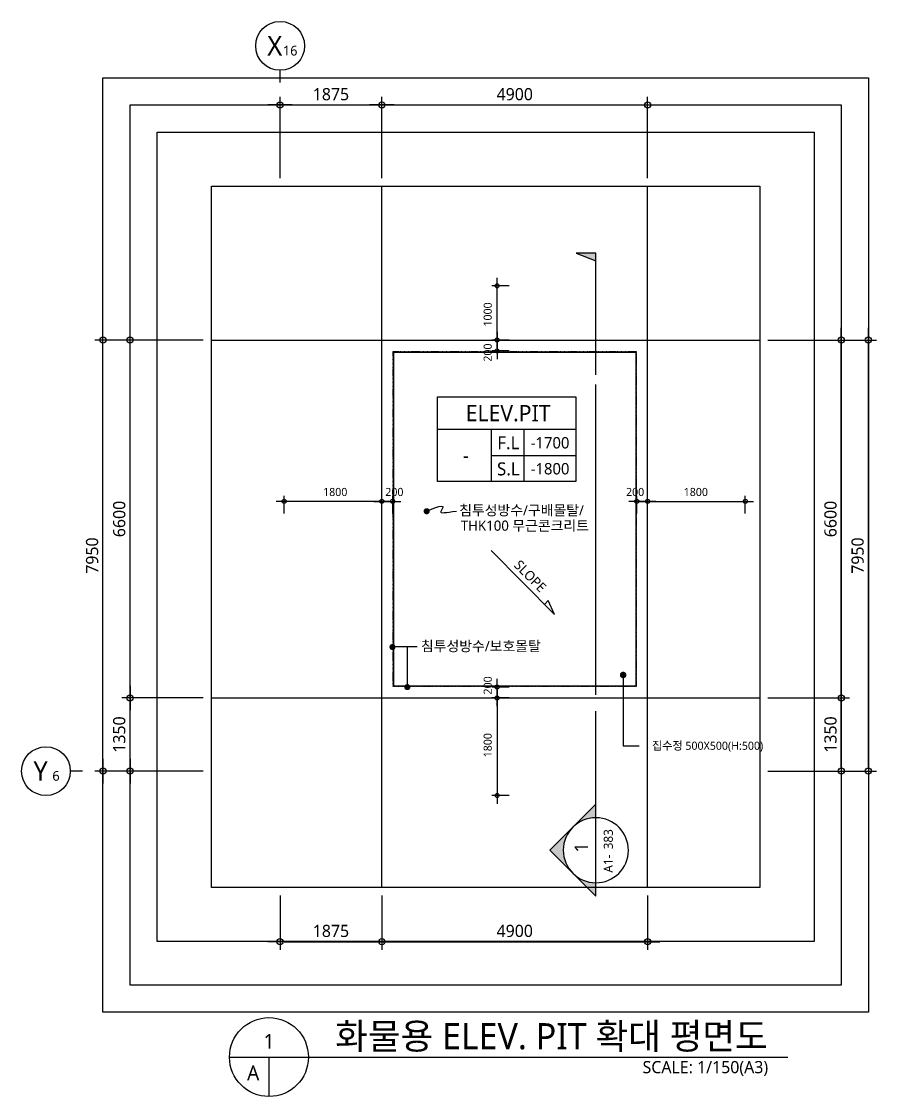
# Model space of a CAD drawing. Header units: millimetres. Extents: x -41190 to 206278, y 985 to 58902.
# Drawn here: x 3077 to 18837, y 21871 to 41696 of the extents above; entities that cross this region are included whole.
import ezdxf
from ezdxf.enums import TextEntityAlignment as Align

# ---------------------------------------------------------------- set-up
doc = ezdxf.new("R2010")
doc.units = ezdxf.units.MM
doc.header["$LTSCALE"] = 100
doc.header["$MEASUREMENT"] = 0
doc.header["$PDSIZE"] = -10
doc.linetypes.add('CEN', pattern=[62, 60, -1, 0, -1])
doc.linetypes.add('HID', pattern=[2.5, 1.5, -1])
doc.layers.get('0').update_dxf_attribs({"linetype": 'CONTINUOUS'})
doc.layers.get('Defpoints').update_dxf_attribs({"color": 171, "linetype": 'CONTINUOUS'})
for name, color, linetype in [('CEN(ST)', 1, 'CEN'), ('FIN', 8, 'CONTINUOUS'), ('HAT-252', 252, 'CONTINUOUS'), ('LED', 7, 'CONTINUOUS'), ('NDIM', 7, 'CONTINUOUS'), ('SYM', 7, 'CONTINUOUS'), ('SYM(AXIS)', 7, 'CONTINUOUS'), ('TEXT', 3, 'CONTINUOUS'), ('TEXT(AXIS)', 2, 'CONTINUOUS'), ('TEXT(MIN)', 7, 'CONTINUOUS'), ('TEXT(노트)', 7, 'CONTINUOUS'), ('TEXT(실명)', 3, 'CONTINUOUS'), ('TEXT-기입', 6, 'CONTINUOUS'), ('TITLE', 7, 'CONTINUOUS')]:
    doc.layers.add(name, color=color, linetype=linetype)
doc.styles.add('CGS', font='cgse', dxfattribs={"bigfont": 'cgs'})
doc.styles.add('나눔바른고딕', font='NanumBarunGothic.ttf')
doc.dimstyles.new('NDIM 1200', dxfattribs={"dimscale": 75, "dimtxt": 3, "dimasz": 1, "dimexe": 2, "dimexo": 2, "dimgap": 1, "dimtad": 1, "dimdec": 0, "dimdsep": 46, "dimtxsty": 'CGS', "dimblk": 'DOT0', "dimcen": 1, "dimdle": 8, "dimclrd": 256, "dimclre": 256, "dimclrt": 256, "dimadec": 0, "dimazin": 0, "dimtfac": 1, "dimtdec": 0, "dimtix": 1, "dimtmove": 2, "dimatfit": 3, "dimldrblk": 'DOT0', "dimfxl": 1, "dimtolj": 1, "dimtzin": 0, "dimlwd": -1, "dimlwe": -1, "dimarcsym": 0})

# ---------------------------------------------------------------- blocks, each defined once
blk = doc.blocks.new('A$C2F20087E')
at = {"layer": 'SYM(AXIS)'}
blk.add_line((600, 0), (600, 300), dxfattribs=at)
blk.add_circle((600, 900), 600, dxfattribs=at)
blk = doc.blocks.new('DOT0')
blk.add_line((-3, 0), (3, 0))
at = {"color": 6}
blk.add_circle((0, 0), 0.75, dxfattribs=at)
blk = doc.blocks.new('*D20')
at = {"layer": 'Defpoints', "color": 0, "ltscale": 0.4, "transparency": 16777216}
for p in [(5077, 35821), (6577, 35821), (6577, 29221)]:
    blk.add_point(p, dxfattribs=at)
at = {"layer": 'NDIM', "ltscale": 0.4, "transparency": 16777216}
for p, q in [((6427, 35821), (4927, 35821)), ((5077, 29296), (5077, 35746)), ((6427, 29221), (4927, 29221))]:
    blk.add_line(p, q, dxfattribs=at)
at = {"layer": 'NDIM', "ltscale": 0.4, "transparency": 16777216, "xscale": 75, "yscale": 75, "zscale": 75}
for p, rotation in [((5077, 35821), 90), ((5077, 29221), 270)]:
    blk.add_blockref('DOT0', p, dxfattribs=dict(at, rotation=rotation))
at = {"layer": 'NDIM', "ltscale": 0.4, "transparency": 16777216, "insert": (4879, 32521), "char_height": 225, "attachment_point": 5, "rotation": 90, "style": '나눔바른고딕'}
blk.add_mtext('\\A1;6600', dxfattribs=at)
blk = doc.blocks.new('*D21')
at = {"layer": 'Defpoints', "color": 0, "ltscale": 0.4, "transparency": 16777216}
for p in [(5077, 29221), (6577, 29221), (6577, 27871)]:
    blk.add_point(p, dxfattribs=at)
at = {"layer": 'NDIM', "ltscale": 0.4, "transparency": 16777216}
for p, q in [((6427, 29221), (4927, 29221)), ((5077, 27946), (5077, 29146)), ((6427, 27871), (4927, 27871))]:
    blk.add_line(p, q, dxfattribs=at)
at = {"layer": 'NDIM', "ltscale": 0.4, "transparency": 16777216, "xscale": 75, "yscale": 75, "zscale": 75}
for p, rotation in [((5077, 29221), 90), ((5077, 27871), 270)]:
    blk.add_blockref('DOT0', p, dxfattribs=dict(at, rotation=rotation))
at = {"layer": 'NDIM', "ltscale": 0.4, "transparency": 16777216, "insert": (4879, 28546), "char_height": 225, "attachment_point": 5, "rotation": 90, "style": '나눔바른고딕'}
blk.add_mtext('\\A1;1350', dxfattribs=at)
blk = doc.blocks.new('*D22')
at = {"layer": 'Defpoints', "color": 0, "ltscale": 0.4, "transparency": 16777216}
for p in [(4577, 35821), (6577, 35821), (6577, 27871)]:
    blk.add_point(p, dxfattribs=at)
at = {"layer": 'NDIM', "ltscale": 0.4, "transparency": 16777216}
for p, q in [((6427, 35821), (4427, 35821)), ((4577, 27946), (4577, 35746)), ((6427, 27871), (4427, 27871))]:
    blk.add_line(p, q, dxfattribs=at)
at = {"layer": 'NDIM', "ltscale": 0.4, "transparency": 16777216, "xscale": 75, "yscale": 75, "zscale": 75}
for p, rotation in [((4577, 35821), 90), ((4577, 27871), 270)]:
    blk.add_blockref('DOT0', p, dxfattribs=dict(at, rotation=rotation))
at = {"layer": 'NDIM', "ltscale": 0.4, "transparency": 16777216, "insert": (4379, 31846), "char_height": 225, "attachment_point": 5, "rotation": 90, "style": '나눔바른고딕'}
blk.add_mtext('\\A1;7950', dxfattribs=at)
blk = doc.blocks.new('A$C51E23882')
at = {"layer": 'TITLE'}
blk.add_lwpolyline([(8500, 0), (0, 0), (0, 5200), (8500, 5200)], close=True, dxfattribs=at)
for points in [[(8500, 3200), (0, 3200)], [(3300, 3200), (3300, 0)], [(5300, 3200), (5300, 0)], [(3300, 1600), (8500, 1600)]]:
    blk.add_lwpolyline(points, dxfattribs=at)
at = {"layer": 'TITLE', "style": '나눔바른고딕'}
for s, p in [('F.L', (4352, 2378)), ('S.L', (4352, 778))]:
    blk.add_text(s, height=800, dxfattribs=at).set_placement(p, align=Align.MIDDLE)
blk = doc.blocks.new('A$C2EB71741')
at = {"layer": 'SYM'}
for p, q in [((0, 3920), (3920, 0)), ((0, 3920), (858, 3532)), ((858, 3532), (623, 3297))]:
    blk.add_line(p, q, dxfattribs=at)
blk = doc.blocks.new('*D28')
at = {"layer": 'Defpoints', "color": 0, "ltscale": 0.4, "transparency": 16777216}
for p in [(7919, 32846), (7919, 32521), (9719, 32521)]:
    blk.add_point(p, dxfattribs=at)
at = {"layer": 'NDIM', "ltscale": 0.4, "transparency": 16777216}
for p, q in [((7919, 32621), (7919, 32946)), ((9719, 32621), (9719, 32946)), ((9669, 32846), (7969, 32846))]:
    blk.add_line(p, q, dxfattribs=at)
at = {"layer": 'NDIM', "ltscale": 0.4, "transparency": 16777216, "xscale": 50, "yscale": 50, "zscale": 50, "rotation": 180}
blk.add_blockref('DOT0', (7919, 32846), dxfattribs=at)
at = {"layer": 'NDIM', "ltscale": 0.4, "transparency": 16777216, "xscale": 50, "yscale": 50, "zscale": 50}
blk.add_blockref('DOT0', (9719, 32846), dxfattribs=at)
at = {"layer": 'NDIM', "ltscale": 0.4, "transparency": 16777216, "insert": (8860, 33018), "char_height": 150, "attachment_point": 5, "style": '나눔바른고딕'}
blk.add_mtext('\\A1;1800', dxfattribs=at)
blk = doc.blocks.new('*D29')
at = {"layer": 'Defpoints', "color": 0, "ltscale": 0.4, "transparency": 16777216}
for p in [(9919, 32846), (9719, 32521), (9919, 32521)]:
    blk.add_point(p, dxfattribs=at)
at = {"layer": 'NDIM', "ltscale": 0.4, "transparency": 16777216}
for p, q in [((9719, 32621), (9719, 32946)), ((9919, 32621), (9919, 32946)), ((9769, 32846), (9869, 32846))]:
    blk.add_line(p, q, dxfattribs=at)
at = {"layer": 'NDIM', "ltscale": 0.4, "transparency": 16777216, "xscale": 50, "yscale": 50, "zscale": 50, "rotation": 180}
blk.add_blockref('DOT0', (9719, 32846), dxfattribs=at)
at = {"layer": 'NDIM', "ltscale": 0.4, "transparency": 16777216, "xscale": 50, "yscale": 50, "zscale": 50}
blk.add_blockref('DOT0', (9919, 32846), dxfattribs=at)
at = {"layer": 'NDIM', "ltscale": 0.4, "transparency": 16777216, "insert": (9950, 33018), "char_height": 150, "attachment_point": 5, "style": '나눔바른고딕'}
blk.add_mtext('\\A1;200', dxfattribs=at)
blk = doc.blocks.new('*D30')
at = {"layer": 'Defpoints', "color": 0, "ltscale": 0.4, "transparency": 16777216}
for p in [(16419, 32846), (14619, 32521), (16419, 32521)]:
    blk.add_point(p, dxfattribs=at)
at = {"layer": 'NDIM', "ltscale": 0.4, "transparency": 16777216}
for p, q in [((14619, 32621), (14619, 32946)), ((16419, 32621), (16419, 32946)), ((14669, 32846), (16369, 32846))]:
    blk.add_line(p, q, dxfattribs=at)
at = {"layer": 'NDIM', "ltscale": 0.4, "transparency": 16777216, "xscale": 50, "yscale": 50, "zscale": 50, "rotation": 180}
blk.add_blockref('DOT0', (14619, 32846), dxfattribs=at)
at = {"layer": 'NDIM', "ltscale": 0.4, "transparency": 16777216, "xscale": 50, "yscale": 50, "zscale": 50}
blk.add_blockref('DOT0', (16419, 32846), dxfattribs=at)
at = {"layer": 'NDIM', "ltscale": 0.4, "transparency": 16777216, "insert": (15507, 33018), "char_height": 150, "attachment_point": 5, "style": '나눔바른고딕'}
blk.add_mtext('\\A1;1800', dxfattribs=at)
blk = doc.blocks.new('*D31')
at = {"layer": 'Defpoints', "color": 0, "ltscale": 0.4, "transparency": 16777216}
for p in [(14419, 32846), (14419, 32521), (14619, 32521)]:
    blk.add_point(p, dxfattribs=at)
at = {"layer": 'NDIM', "ltscale": 0.4, "transparency": 16777216}
for p, q in [((14419, 32621), (14419, 32946)), ((14619, 32621), (14619, 32946)), ((14569, 32846), (14469, 32846))]:
    blk.add_line(p, q, dxfattribs=at)
at = {"layer": 'NDIM', "ltscale": 0.4, "transparency": 16777216, "xscale": 50, "yscale": 50, "zscale": 50, "rotation": 180}
blk.add_blockref('DOT0', (14419, 32846), dxfattribs=at)
at = {"layer": 'NDIM', "ltscale": 0.4, "transparency": 16777216, "xscale": 50, "yscale": 50, "zscale": 50}
blk.add_blockref('DOT0', (14619, 32846), dxfattribs=at)
at = {"layer": 'NDIM', "ltscale": 0.4, "transparency": 16777216, "insert": (14388, 33018), "char_height": 150, "attachment_point": 5, "style": '나눔바른고딕'}
blk.add_mtext('\\A1;200', dxfattribs=at)
blk = doc.blocks.new('*D32')
at = {"layer": 'Defpoints', "color": 0, "ltscale": 0.4, "transparency": 16777216}
for p in [(11844, 36821), (12169, 36821), (12169, 35821)]:
    blk.add_point(p, dxfattribs=at)
at = {"layer": 'NDIM', "ltscale": 0.4, "transparency": 16777216}
for p, q in [((12069, 36821), (11744, 36821)), ((11844, 35871), (11844, 36771)), ((12069, 35821), (11744, 35821))]:
    blk.add_line(p, q, dxfattribs=at)
at = {"layer": 'NDIM', "ltscale": 0.4, "transparency": 16777216, "xscale": 50, "yscale": 50, "zscale": 50}
for p, rotation in [((11844, 36821), 90), ((11844, 35821), 270)]:
    blk.add_blockref('DOT0', p, dxfattribs=dict(at, rotation=rotation))
at = {"layer": 'NDIM', "ltscale": 0.4, "transparency": 16777216, "insert": (11671, 36293), "char_height": 150, "attachment_point": 5, "rotation": 90, "style": '나눔바른고딕'}
blk.add_mtext('\\A1;1000', dxfattribs=at)
blk = doc.blocks.new('*D33')
at = {"layer": 'Defpoints', "color": 0, "ltscale": 0.4, "transparency": 16777216}
for p in [(12169, 35821), (11844, 35621), (12169, 35621)]:
    blk.add_point(p, dxfattribs=at)
at = {"layer": 'NDIM', "ltscale": 0.4, "transparency": 16777216}
for p, q in [((12069, 35821), (11744, 35821)), ((11844, 35771), (11844, 35671)), ((12069, 35621), (11744, 35621))]:
    blk.add_line(p, q, dxfattribs=at)
at = {"layer": 'NDIM', "ltscale": 0.4, "transparency": 16777216, "xscale": 50, "yscale": 50, "zscale": 50}
for p, rotation in [((11844, 35821), 90), ((11844, 35621), 270)]:
    blk.add_blockref('DOT0', p, dxfattribs=dict(at, rotation=rotation))
at = {"layer": 'NDIM', "ltscale": 0.4, "transparency": 16777216, "insert": (11671, 35590), "char_height": 150, "attachment_point": 5, "rotation": 90, "style": '나눔바른고딕'}
blk.add_mtext('\\A1;200', dxfattribs=at)
blk = doc.blocks.new('*D34')
at = {"layer": 'Defpoints', "color": 0, "ltscale": 0.4, "transparency": 16777216}
for p in [(12169, 29221), (11844, 27421), (12169, 27421)]:
    blk.add_point(p, dxfattribs=at)
at = {"layer": 'NDIM', "ltscale": 0.4, "transparency": 16777216}
for p, q in [((12069, 29221), (11744, 29221)), ((11844, 29171), (11844, 27471)), ((12069, 27421), (11744, 27421))]:
    blk.add_line(p, q, dxfattribs=at)
at = {"layer": 'NDIM', "ltscale": 0.4, "transparency": 16777216, "xscale": 50, "yscale": 50, "zscale": 50}
for p, rotation in [((11844, 29221), 90), ((11844, 27421), 270)]:
    blk.add_blockref('DOT0', p, dxfattribs=dict(at, rotation=rotation))
at = {"layer": 'NDIM', "ltscale": 0.4, "transparency": 16777216, "insert": (11671, 28349), "char_height": 150, "attachment_point": 5, "rotation": 90, "style": '나눔바른고딕'}
blk.add_mtext('\\A1;1800', dxfattribs=at)
blk = doc.blocks.new('*D35')
at = {"layer": 'Defpoints', "color": 0, "ltscale": 0.4, "transparency": 16777216}
for p in [(11844, 29421), (12169, 29421), (12169, 29221)]:
    blk.add_point(p, dxfattribs=at)
at = {"layer": 'NDIM', "ltscale": 0.4, "transparency": 16777216}
for p, q in [((12069, 29421), (11744, 29421)), ((11844, 29271), (11844, 29371)), ((12069, 29221), (11744, 29221))]:
    blk.add_line(p, q, dxfattribs=at)
at = {"layer": 'NDIM', "ltscale": 0.4, "transparency": 16777216, "xscale": 50, "yscale": 50, "zscale": 50}
for p, rotation in [((11844, 29421), 90), ((11844, 29221), 270)]:
    blk.add_blockref('DOT0', p, dxfattribs=dict(at, rotation=rotation))
at = {"layer": 'NDIM', "ltscale": 0.4, "transparency": 16777216, "insert": (11671, 29452), "char_height": 150, "attachment_point": 5, "rotation": 90, "style": '나눔바른고딕'}
blk.add_mtext('\\A1;200', dxfattribs=at)
blk = doc.blocks.new('*D36')
at = {"layer": 'Defpoints', "color": 0, "ltscale": 0.4, "transparency": 16777216}
for p in [(14619, 40157), (9719, 38657), (14619, 38657)]:
    blk.add_point(p, dxfattribs=at)
at = {"layer": 'NDIM', "ltscale": 0.4, "transparency": 16777216}
for p, q in [((9719, 38807), (9719, 40307)), ((14619, 38807), (14619, 40307)), ((9794, 40157), (14544, 40157))]:
    blk.add_line(p, q, dxfattribs=at)
at = {"layer": 'NDIM', "ltscale": 0.4, "transparency": 16777216, "xscale": 75, "yscale": 75, "zscale": 75, "rotation": 180}
blk.add_blockref('DOT0', (9719, 40157), dxfattribs=at)
at = {"layer": 'NDIM', "ltscale": 0.4, "transparency": 16777216, "xscale": 75, "yscale": 75, "zscale": 75}
blk.add_blockref('DOT0', (14619, 40157), dxfattribs=at)
at = {"layer": 'NDIM', "ltscale": 0.4, "transparency": 16777216, "insert": (12169, 40354), "char_height": 225, "attachment_point": 5, "style": '나눔바른고딕'}
blk.add_mtext('\\A1;4900', dxfattribs=at)
blk = doc.blocks.new('*D37')
at = {"layer": 'Defpoints', "color": 0, "ltscale": 0.4, "transparency": 16777216}
for p in [(9719, 40157), (7844, 38657), (9719, 38657)]:
    blk.add_point(p, dxfattribs=at)
at = {"layer": 'NDIM', "ltscale": 0.4, "transparency": 16777216}
for p, q in [((7844, 38807), (7844, 40307)), ((9719, 38807), (9719, 40307)), ((7919, 40157), (9644, 40157))]:
    blk.add_line(p, q, dxfattribs=at)
at = {"layer": 'NDIM', "ltscale": 0.4, "transparency": 16777216, "xscale": 75, "yscale": 75, "zscale": 75, "rotation": 180}
blk.add_blockref('DOT0', (7844, 40157), dxfattribs=at)
at = {"layer": 'NDIM', "ltscale": 0.4, "transparency": 16777216, "xscale": 75, "yscale": 75, "zscale": 75}
blk.add_blockref('DOT0', (9719, 40157), dxfattribs=at)
at = {"layer": 'NDIM', "ltscale": 0.4, "transparency": 16777216, "insert": (8781, 40354), "char_height": 225, "attachment_point": 5, "style": '나눔바른고딕'}
blk.add_mtext('\\A1;1875', dxfattribs=at)
blk = doc.blocks.new('*D38')
at = {"layer": 'Defpoints', "color": 0, "ltscale": 0.4, "transparency": 16777216}
for p in [(16687, 35821), (18187, 35821), (16687, 29221)]:
    blk.add_point(p, dxfattribs=at)
at = {"layer": 'NDIM', "ltscale": 0.4, "transparency": 16777216}
for p, q in [((16837, 35821), (18337, 35821)), ((18187, 29296), (18187, 35746)), ((16837, 29221), (18337, 29221))]:
    blk.add_line(p, q, dxfattribs=at)
at = {"layer": 'NDIM', "ltscale": 0.4, "transparency": 16777216, "xscale": 75, "yscale": 75, "zscale": 75}
for p, rotation in [((18187, 35821), 90), ((18187, 29221), 270)]:
    blk.add_blockref('DOT0', p, dxfattribs=dict(at, rotation=rotation))
at = {"layer": 'NDIM', "ltscale": 0.4, "transparency": 16777216, "insert": (17990, 32521), "char_height": 225, "attachment_point": 5, "rotation": 90, "style": '나눔바른고딕'}
blk.add_mtext('\\A1;6600', dxfattribs=at)
blk = doc.blocks.new('*D39')
at = {"layer": 'Defpoints', "color": 0, "ltscale": 0.4, "transparency": 16777216}
for p in [(16687, 29221), (18187, 29221), (16687, 27871)]:
    blk.add_point(p, dxfattribs=at)
at = {"layer": 'NDIM', "ltscale": 0.4, "transparency": 16777216}
for p, q in [((16837, 29221), (18337, 29221)), ((18187, 27946), (18187, 29146)), ((16837, 27871), (18337, 27871))]:
    blk.add_line(p, q, dxfattribs=at)
at = {"layer": 'NDIM', "ltscale": 0.4, "transparency": 16777216, "xscale": 75, "yscale": 75, "zscale": 75}
for p, rotation in [((18187, 29221), 90), ((18187, 27871), 270)]:
    blk.add_blockref('DOT0', p, dxfattribs=dict(at, rotation=rotation))
at = {"layer": 'NDIM', "ltscale": 0.4, "transparency": 16777216, "insert": (17990, 28546), "char_height": 225, "attachment_point": 5, "rotation": 90, "style": '나눔바른고딕'}
blk.add_mtext('\\A1;1350', dxfattribs=at)
blk = doc.blocks.new('*D40')
at = {"layer": 'Defpoints', "color": 0, "ltscale": 0.4, "transparency": 16777216}
for p in [(16687, 35821), (18687, 35821), (16687, 27871)]:
    blk.add_point(p, dxfattribs=at)
at = {"layer": 'NDIM', "ltscale": 0.4, "transparency": 16777216}
for p, q in [((16837, 35821), (18837, 35821)), ((18687, 27946), (18687, 35746)), ((16837, 27871), (18837, 27871))]:
    blk.add_line(p, q, dxfattribs=at)
at = {"layer": 'NDIM', "ltscale": 0.4, "transparency": 16777216, "xscale": 75, "yscale": 75, "zscale": 75}
for p, rotation in [((18687, 35821), 90), ((18687, 27871), 270)]:
    blk.add_blockref('DOT0', p, dxfattribs=dict(at, rotation=rotation))
at = {"layer": 'NDIM', "ltscale": 0.4, "transparency": 16777216, "insert": (18490, 31846), "char_height": 225, "attachment_point": 5, "rotation": 90, "style": '나눔바른고딕'}
blk.add_mtext('\\A1;7950', dxfattribs=at)
blk = doc.blocks.new('*D59')
at = {"layer": 'Defpoints', "color": 0, "ltscale": 0.4, "transparency": 16777216}
for p in [(9719, 25726), (14619, 25726), (14619, 24726)]:
    blk.add_point(p, dxfattribs=at)
at = {"layer": 'NDIM', "ltscale": 0.4, "transparency": 16777216}
for p, q in [((9719, 25576), (9719, 24576)), ((14619, 25576), (14619, 24576)), ((9794, 24726), (14544, 24726))]:
    blk.add_line(p, q, dxfattribs=at)
at = {"layer": 'NDIM', "ltscale": 0.4, "transparency": 16777216, "xscale": 75, "yscale": 75, "zscale": 75, "rotation": 180}
blk.add_blockref('DOT0', (9719, 24726), dxfattribs=at)
at = {"layer": 'NDIM', "ltscale": 0.4, "transparency": 16777216, "xscale": 75, "yscale": 75, "zscale": 75}
blk.add_blockref('DOT0', (14619, 24726), dxfattribs=at)
at = {"layer": 'NDIM', "ltscale": 0.4, "transparency": 16777216, "insert": (12169, 24923), "char_height": 225, "attachment_point": 5, "style": '나눔바른고딕'}
blk.add_mtext('\\A1;4900', dxfattribs=at)
blk = doc.blocks.new('*D60')
at = {"layer": 'Defpoints', "color": 0, "ltscale": 0.4, "transparency": 16777216}
for p in [(7844, 25726), (9719, 25726), (9719, 24726)]:
    blk.add_point(p, dxfattribs=at)
at = {"layer": 'NDIM', "ltscale": 0.4, "transparency": 16777216}
for p, q in [((7844, 25576), (7844, 24576)), ((9719, 25576), (9719, 24576)), ((7919, 24726), (9644, 24726))]:
    blk.add_line(p, q, dxfattribs=at)
at = {"layer": 'NDIM', "ltscale": 0.4, "transparency": 16777216, "xscale": 75, "yscale": 75, "zscale": 75, "rotation": 180}
blk.add_blockref('DOT0', (7844, 24726), dxfattribs=at)
at = {"layer": 'NDIM', "ltscale": 0.4, "transparency": 16777216, "xscale": 75, "yscale": 75, "zscale": 75}
blk.add_blockref('DOT0', (9719, 24726), dxfattribs=at)
at = {"layer": 'NDIM', "ltscale": 0.4, "transparency": 16777216, "insert": (8781, 24923), "char_height": 225, "attachment_point": 5, "style": '나눔바른고딕'}
blk.add_mtext('\\A1;1875', dxfattribs=at)
blk = doc.blocks.new('GFYY')
at = {"layer": 'SYM'}
h = blk.add_hatch(color=256, dxfattribs=at)
h.paths.add_polyline_path([(12815, 26932), (13240, 26508, -0.414214), (13240, 27356)])
h.paths.add_polyline_path([(13240, 26508), (13664, 26083), (13664, 26332, -0.198912)])
h.paths.add_polyline_path([(13240, 27356, -0.198912), (13664, 27532), (13664, 27780)])
for p, q in [((13664, 29795), (13664, 30095)), ((13664, 27532), (13664, 29495)), ((13664, 27780), (12815, 26932)), ((13664, 26332), (13664, 27532)), ((13664, 26083), (12815, 26932)), ((13664, 26083), (13664, 26332))]:
    blk.add_line(p, q, dxfattribs=at)
blk.add_arc((13664, 26932), 600, 90, 89.5643, dxfattribs=at)

msp = doc.modelspace()

# ---------------------------------------------------------------- hatches: boundary and pattern name
at = {"layer": 'SYM'}
msp.add_hatch(color=256, dxfattribs=at).paths.add_polyline_path([(13304, 37426.3), (13664, 37282.3), (13664, 37426.3)])

# ---------------------------------------------------------------- linework, layer by layer
at = {"ltscale": 10000}
for p, q in [((10368.8, 30160.6), (9918.9, 30160.6)), ((10188.9, 30160.6), (10188.9, 29424.5))]:
    msp.add_line(p, q, dxfattribs=at)
at = {"layer": 'CEN(ST)', "ltscale": 10000}
for p, q in [((9718.9, 25726.1), (9718.9, 38657.1)), ((14618.9, 25726.1), (14618.9, 38657.1)), ((6576.8, 35820.6), (16687.1, 35820.6)), ((6576.8, 29220.6), (16687.1, 29220.6))]:
    msp.add_line(p, q, dxfattribs=at)
at = {"layer": 'Defpoints'}
msp.add_line((13664, 29575.8), (13664, 34818.5), dxfattribs=at)
at = {"layer": 'Defpoints', "ltscale": 10000}
for points in [[(4576.8, 40657.1), (18687.1, 40657.1), (18687.1, 23426.1), (4576.8, 23426.1)], [(5076.8, 40157.1), (18187.1, 40157.1), (18187.1, 23926.1), (5076.8, 23926.1)], [(5576.8, 39657.1), (17687.1, 39657.1), (17687.1, 24726.1), (5576.8, 24726.1)], [(6576.8, 38657.1), (16687.1, 38657.1), (16687.1, 25726.1), (6576.8, 25726.1)]]:
    msp.add_lwpolyline(points, close=True, dxfattribs=at)
at = {"layer": 'FIN', "ltscale": 0.1}
for p, q in [((9938.9, 29440.6), (9938.9, 35600.6)), ((9938.9, 35600.6), (14398.9, 35600.6)), ((14398.9, 35600.6), (14398.9, 29440.6)), ((14398.9, 29440.6), (9938.9, 29440.6))]:
    msp.add_line(p, q, dxfattribs=at)
at = {"layer": 'HAT-252', "linetype": 'HID', "ltscale": 0.1}
for p, q in [((9928.9, 29430.6), (9928.9, 35610.6)), ((9928.9, 35610.6), (14408.9, 35610.6)), ((14408.9, 35610.6), (14408.9, 29430.6)), ((14408.9, 29430.6), (9928.9, 29430.6))]:
    msp.add_line(p, q, dxfattribs=at)
at = {"layer": 'LED', "const_width": 56.2}
for points in [[(10545.6, 32692.1, -1), (10545.6, 32635.8, -1)], [(9915.2, 30189, -1), (9915.2, 30132.7, -1)], [(10160.5, 29420.9, -1), (10216.8, 29420.9, -1)]]:
    msp.add_lwpolyline(points, format="xyb", close=True, dxfattribs=at)
at = {"layer": 'LED'}
msp.add_lwpolyline([(10545.6, 32663.9), (10679.5, 32719.8), (10768.2, 32749.9), (10819.9, 32759.1), (10842.7, 32752.4), (10844.6, 32734.4), (10833.8, 32710.2), (10818.5, 32684.4), (10806.6, 32662.1), (10805, 32646.9), (10814.7, 32638.7), (10835.5, 32636.2), (10867.1, 32638.1), (10909.4, 32643.1), (10961.9, 32649.9), (11024.4, 32657.3), (11096.8, 32663.9)], dxfattribs=at)
at = {"layer": 'SYM'}
for p, q in [((13304, 37426.3), (13664, 37282.3)), ((13664, 37426.3), (13304, 37426.3)), ((13664, 35178.5), (13664, 37426.3)), ((13664, 34818.5), (13664, 34998.5)), ((6911.3, 22597.9), (17202.8, 22597.9)), ((7638.6, 22597.9), (7638.6, 21870.7))]:
    msp.add_line(p, q, dxfattribs=at)
msp.add_circle((7638.6, 22597.9), 727.3, dxfattribs=at)

# ---------------------------------------------------------------- block references
for name, p, xscale, yscale, zscale in [('A$C2F20087E', (7393.9, 40570.7), 0.75, 0.75, 0.75), ('A$C51E23882', (10745.4, 33211.5), 0.3, 0.3, 0.3)]:
    msp.add_blockref(name, p, dxfattribs=dict(xscale=xscale, yscale=yscale, zscale=zscale))
for name, p, xscale, yscale, zscale, rotation in [('A$C2EB71741', (11726.9, 30765.6), -0.3000000000000003, 0.3000000000000002, 0.3000000000000002, 269.6645144196409), ('A$C2F20087E', (4201.8, 27420.6), 0.75, 0.75, 0.75, 89.99999999999932)]:
    msp.add_blockref(name, p, dxfattribs=dict(xscale=xscale, yscale=yscale, zscale=zscale, rotation=rotation))
msp.add_blockref('GFYY', (0, -519.6))

# ---------------------------------------------------------------- texts
at = {"layer": 'TEXT', "style": '나눔바른고딕'}
for s, height, p in [('383', 166.67, (13976.6, 26429.2)), ('1', 250, (13521.3, 26369.5)), ('A1-', 166.67, (13976.7, 25998.8))]:
    msp.add_text(s, height=height, rotation=90, dxfattribs=at).set_placement(p)
msp.add_text('화물용 ELEV. PIT 확대 평면도', height=480, dxfattribs=at).set_placement((16831.5, 22983.4), align=Align.MIDDLE_RIGHT)
for s, p in [('1', (7638.6, 22888.9)), ('A', (7347.7, 22307))]:
    msp.add_text(s, height=270, dxfattribs=at).set_placement(p, align=Align.MIDDLE)
msp.add_text('SCALE: 1/150(A3)', height=225, dxfattribs=at).set_placement((16840.2, 22525.2), align=Align.TOP_RIGHT)
at = {"layer": 'TEXT(AXIS)', "style": '나눔바른고딕'}
for s, height, p in [('X', 360, (7745.1, 41248.6)), ('16', 180, (8029.6, 41158.7)), ('Y', 360, (3428.1, 27873.6)), ('6', 180, (3712.5, 27783.6))]:
    msp.add_text(s, height=height, dxfattribs=at).set_placement(p, align=Align.MIDDLE)
at = {"layer": 'TEXT(MIN)', "style": '나눔바른고딕'}
msp.add_text('SLOPE', height=180, rotation=314.66451, dxfattribs=at).set_placement((12205.9, 31719.5), align=Align.MIDDLE_LEFT)
msp.add_text('집수정 500X500(H:500)', height=150, dxfattribs=at).set_placement((16749.2, 28339.8), align=Align.MIDDLE_RIGHT)
at = {"layer": 'TEXT(노트)', "style": '나눔바른고딕'}
for s, p in [('침투성방수/구배몰탈/', (11144.9, 32681.9)), ('THK100 무근콘크리트', (11173.9, 32398.2)), ('침투성방수/보호몰탈', (10440.5, 30176.2))]:
    msp.add_text(s, height=187.5, dxfattribs=at).set_placement(p, align=Align.MIDDLE_LEFT)
at = {"layer": 'TEXT(실명)', "style": '나눔바른고딕'}
msp.add_text('ELEV.PIT', height=300, dxfattribs=at).set_placement((12046.7, 34469.8), align=Align.MIDDLE)
at = {"layer": 'TEXT-기입', "style": '나눔바른고딕'}
for s, height, p in [('-1700', 210, (12820, 33927)), ('-', 270, (11267.7, 33695.5)), ('-1800', 210, (12820.2, 33447.9))]:
    msp.add_text(s, height=height, dxfattribs=at).set_placement(p, align=Align.MIDDLE)

# ---------------------------------------------------------------- dimensions: what is measured, and where the dimension line sits
at = {"layer": 'NDIM', "ltscale": 0.4}
for base, p1, p2, picture, middle in [((9718.9, 40157.1), (7843.9, 38657.1), (9718.9, 38657.1), '*D37', (8781.4, 40353.8)), ((14618.9, 40157.1), (9718.9, 38657.1), (14618.9, 38657.1), '*D36', (12168.9, 40354.4)), ((9718.9, 24726.1), (7843.9, 25726.1), (9718.9, 25726.1), '*D60', (8781.4, 24922.8)), ((14618.9, 24726.1), (9718.9, 25726.1), (14618.9, 25726.1), '*D59', (12168.9, 24923.5))]:
    dim = msp.add_linear_dim(base=base, p1=p1, p2=p2, dimstyle='NDIM 1200', override={"dimtxsty": '나눔바른고딕'}, dxfattribs=at)
    dim.commit()
    dim.dimension.update_dxf_attribs({"geometry": picture, "text_midpoint": middle})
for base, p1, p2, angle, picture, middle in [((11843.7, 36820.6), (12168.9, 35820.6), (12168.9, 36820.6), 90, '*D32', (11671.2, 36292.6)), ((11843.7, 35620.6), (12168.9, 35820.6), (12168.9, 35620.6), 270, '*D33', (11671.2, 35589.6)), ((7918.9, 32845.8), (9718.9, 32520.6), (7918.9, 32520.6), 180, '*D28', (8860.3, 33018.3)), ((14418.9, 32845.8), (14618.9, 32520.6), (14418.9, 32520.6), 180, '*D31', (14387.9, 33018.3)), ((11843.7, 29420.6), (12168.9, 29220.6), (12168.9, 29420.6), 90, '*D35', (11671.2, 29451.6)), ((11843.7, 27420.6), (12168.9, 29220.6), (12168.9, 27420.6), 270, '*D34', (11671.2, 28349.3))]:
    dim = msp.add_linear_dim(base=base, p1=p1, p2=p2, angle=angle, dimstyle='NDIM 1200', override={"dimscale": 50, "dimtxsty": '나눔바른고딕'}, dxfattribs=at)
    dim.commit()
    dim.dimension.update_dxf_attribs({"geometry": picture, "text_midpoint": middle, "dimtype": 160})
for base, p1, p2, picture, middle in [((4576.8, 35820.6), (6576.8, 27870.6), (6576.8, 35820.6), '*D22', (4379.5, 31845.6)), ((5076.8, 35820.6), (6576.8, 29220.6), (6576.8, 35820.6), '*D20', (4879.5, 32520.6)), ((18187.1, 35820.6), (16687.1, 29220.6), (16687.1, 35820.6), '*D38', (17989.8, 32520.6)), ((18687.1, 35820.6), (16687.1, 27870.6), (16687.1, 35820.6), '*D40', (18489.8, 31845.6)), ((5076.8, 29220.6), (6576.8, 27870.6), (6576.8, 29220.6), '*D21', (4879.5, 28545.6)), ((18187.1, 29220.6), (16687.1, 27870.6), (16687.1, 29220.6), '*D39', (17989.8, 28545.6))]:
    dim = msp.add_linear_dim(base=base, p1=p1, p2=p2, angle=90, dimstyle='NDIM 1200', override={"dimtxsty": '나눔바른고딕'}, dxfattribs=at)
    dim.commit()
    dim.dimension.update_dxf_attribs({"geometry": picture, "text_midpoint": middle})
for base, p1, p2, picture, middle in [((9918.9, 32845.8), (9718.9, 32520.6), (9918.9, 32520.6), '*D29', (9949.8, 33018.3)), ((16418.9, 32845.8), (14618.9, 32520.6), (16418.9, 32520.6), '*D30', (15507, 33018.3))]:
    dim = msp.add_linear_dim(base=base, p1=p1, p2=p2, dimstyle='NDIM 1200', override={"dimscale": 50, "dimtxsty": '나눔바른고딕'}, dxfattribs=at)
    dim.commit()
    dim.dimension.update_dxf_attribs({"geometry": picture, "text_midpoint": middle, "dimtype": 160})

# ---------------------------------------------------------------- leaders
at = {"layer": 'NDIM', "ltscale": 10000}
msp.add_leader([(14167.2, 29643.8), (14167.2, 28339.8), (14464.7, 28339.8)], dimstyle='NDIM 1200', override={"dimscale": 120, "dimasz": 1, "dimgap": 1, "dimtad": 0, "dimldrblk": 'Dot'}, dxfattribs=at)

doc.saveas('drawing.dxf')
